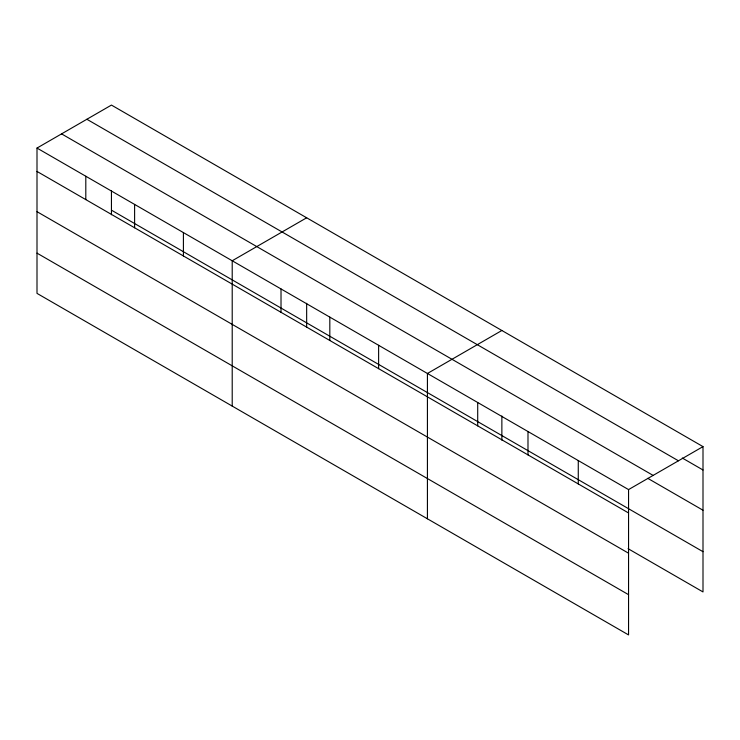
<?xml version="1.0" encoding="UTF-8"?>
<svg xmlns="http://www.w3.org/2000/svg" width="740" height="740" viewBox="0 0 740 740"><rect width="100%" height="100%" fill="white"/><g stroke="black" fill="none" stroke-linecap="round" stroke-linejoin="round"><path stroke-width="1.11" d="M628.556 553.206L628.556 489.593L37 148.065L37 293.382L628.556 634.92L628.556 553.206L37 211.677M628.066 548.673L703 591.935L703 446.618L111.444 105.08L37 148.065M306.656 217.791L232.212 260.767L232.212 406.094M501.868 330.493L427.424 373.478L427.424 518.796M628.556 489.593L703 446.618M682.298 458.023L703 469.983M86.876 119.27L678.432 460.798M61.568 133.875L653.124 475.413M647.787 478.345L703 510.221M111.444 210.16L703 551.688M37 171.43L628.556 512.959M37 253.136L628.556 594.673M578.273 460.567L578.273 483.932M527.99 431.531L527.99 454.897M501.868 415.991L501.868 440.171M477.707 402.505L477.707 425.87M378.621 345.293L378.621 368.659M329.818 317.118L329.818 340.483M306.656 303.28L306.656 327.469M281.015 288.942L281.015 312.308M183.409 232.591L183.409 255.957M134.606 204.416L134.606 227.781M111.444 190.578L111.444 214.757M85.803 176.24L85.803 199.606"/></g></svg>
